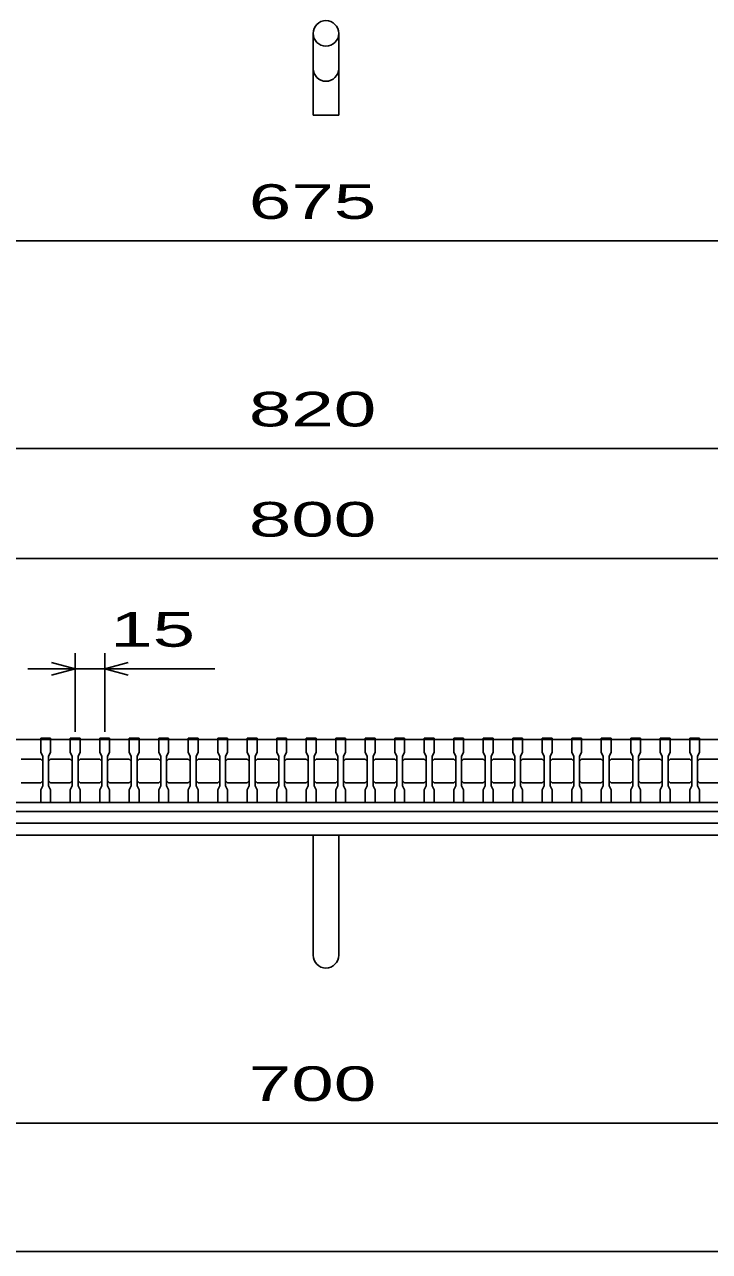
# Model space of a CAD drawing. Units: millimetres, scale not verified. Extents: x -1456 to 1385, y -1026 to 843.
# Drawn here: x -833 to -485, y -917 to -294 of the extents above; entities that cross this region are included whole.
import ezdxf
from ezdxf.enums import TextEntityAlignment as Align

# ---------------------------------------------------------------- set-up
doc = ezdxf.new("R2010")
doc.units = ezdxf.units.MM
doc.header["$LTSCALE"] = 8
for name, color, linetype, lineweight in [('0_2', 150, 'Continuous', 25), ('16', 3, 'Continuous', 25), ('19', 6, 'Continuous', 25), ('22', 4, 'Continuous', 25)]:
    doc.layers.add(name, color=color, linetype=linetype, lineweight=lineweight)
doc.styles.add('ベクトル', font='')
doc.styles.get('ベクトル').set_extended_font_data('ベクトル')

msp = doc.modelspace()

# ---------------------------------------------------------------- linework, layer by layer
at = {"layer": '0_2'}
msp.add_line((1384.8, -917.2), (-1383.2, -917.2), dxfattribs=at)
at = {"layer": '16'}
for p, q in [((-1080, -657), (-280, -657)), ((-825, -657), (-825, -656.3)), ((-825, -656.3), (-820, -656.3)), ((-825, -657), (-825, -663.5)), ((-820, -657), (-825, -657)), ((-820, -656.3), (-820, -657)), ((-820, -663.5), (-820, -657)), ((-810, -657), (-810, -656.3)), ((-810, -656.3), (-805, -656.3)), ((-810, -657), (-810, -663.5)), ((-805, -657), (-810, -657)), ((-805, -656.3), (-805, -657)), ((-805, -663.5), (-805, -657)), ((-795, -657), (-795, -656.3)), ((-795, -656.3), (-790, -656.3)), ((-795, -657), (-795, -663.5)), ((-790, -657), (-795, -657)), ((-790, -656.3), (-790, -657)), ((-790, -663.5), (-790, -657)), ((-780, -657), (-780, -656.3)), ((-780, -656.3), (-775, -656.3)), ((-780, -657), (-780, -663.5)), ((-775, -657), (-780, -657)), ((-775, -656.3), (-775, -657)), ((-775, -663.5), (-775, -657)), ((-765, -657), (-765, -656.3)), ((-765, -656.3), (-760, -656.3)), ((-765, -657), (-765, -663.5)), ((-760, -657), (-765, -657)), ((-760, -656.3), (-760, -657)), ((-760, -663.5), (-760, -657)), ((-750, -657), (-750, -656.3)), ((-750, -656.3), (-745, -656.3)), ((-750, -657), (-750, -663.5)), ((-745, -657), (-750, -657)), ((-745, -656.3), (-745, -657)), ((-745, -663.5), (-745, -657)), ((-735, -657), (-735, -656.3)), ((-735, -656.3), (-730, -656.3)), ((-735, -657), (-735, -663.5)), ((-730, -657), (-735, -657)), ((-730, -656.3), (-730, -657)), ((-730, -663.5), (-730, -657)), ((-720, -657), (-720, -656.3)), ((-720, -656.3), (-715, -656.3)), ((-720, -657), (-720, -663.5)), ((-715, -657), (-720, -657)), ((-715, -656.3), (-715, -657)), ((-715, -663.5), (-715, -657)), ((-705, -657), (-705, -656.3)), ((-705, -656.3), (-700, -656.3)), ((-705, -657), (-705, -663.5)), ((-700, -657), (-705, -657)), ((-700, -656.3), (-700, -657)), ((-700, -663.5), (-700, -657)), ((-690, -657), (-690, -656.3)), ((-690, -656.3), (-685, -656.3)), ((-690, -657), (-690, -663.5)), ((-685, -657), (-690, -657)), ((-685, -656.3), (-685, -657)), ((-685, -663.5), (-685, -657)), ((-675, -657), (-675, -656.3)), ((-675, -656.3), (-670, -656.3)), ((-675, -657), (-675, -663.5)), ((-670, -657), (-675, -657)), ((-670, -656.3), (-670, -657)), ((-670, -663.5), (-670, -657)), ((-660, -657), (-660, -656.3)), ((-660, -656.3), (-655, -656.3)), ((-660, -657), (-660, -663.5)), ((-655, -657), (-660, -657)), ((-655, -656.3), (-655, -657)), ((-655, -663.5), (-655, -657)), ((-645, -657), (-645, -656.3)), ((-645, -656.3), (-640, -656.3)), ((-645, -657), (-645, -663.5)), ((-640, -657), (-645, -657)), ((-640, -656.3), (-640, -657)), ((-640, -663.5), (-640, -657)), ((-630, -657), (-630, -656.3)), ((-630, -656.3), (-625, -656.3)), ((-630, -657), (-630, -663.5)), ((-625, -657), (-630, -657)), ((-625, -656.3), (-625, -657)), ((-625, -663.5), (-625, -657)), ((-615, -657), (-615, -656.3)), ((-615, -656.3), (-610, -656.3)), ((-615, -657), (-615, -663.5)), ((-610, -657), (-615, -657)), ((-610, -656.3), (-610, -657)), ((-610, -663.5), (-610, -657)), ((-600, -657), (-600, -656.3)), ((-600, -656.3), (-595, -656.3)), ((-600, -657), (-600, -663.5)), ((-595, -657), (-600, -657)), ((-595, -656.3), (-595, -657)), ((-595, -663.5), (-595, -657)), ((-585, -657), (-585, -656.3)), ((-585, -656.3), (-580, -656.3)), ((-585, -657), (-585, -663.5)), ((-580, -657), (-585, -657)), ((-580, -656.3), (-580, -657)), ((-580, -663.5), (-580, -657)), ((-570, -657), (-570, -656.3)), ((-570, -656.3), (-565, -656.3)), ((-570, -657), (-570, -663.5)), ((-565, -657), (-570, -657)), ((-565, -656.3), (-565, -657)), ((-565, -663.5), (-565, -657)), ((-555, -657), (-555, -656.3)), ((-555, -656.3), (-550, -656.3)), ((-555, -657), (-555, -663.5)), ((-550, -657), (-555, -657)), ((-550, -656.3), (-550, -657)), ((-550, -663.5), (-550, -657)), ((-540, -657), (-540, -656.3)), ((-540, -656.3), (-535, -656.3)), ((-540, -657), (-540, -663.5)), ((-535, -657), (-540, -657)), ((-535, -656.3), (-535, -657)), ((-535, -663.5), (-535, -657)), ((-525, -657), (-525, -656.3)), ((-525, -656.3), (-520, -656.3)), ((-525, -657), (-525, -663.5)), ((-520, -657), (-525, -657)), ((-520, -656.3), (-520, -657)), ((-520, -663.5), (-520, -657)), ((-510, -657), (-510, -656.3)), ((-510, -656.3), (-505, -656.3)), ((-510, -657), (-510, -663.5)), ((-505, -657), (-510, -657)), ((-505, -656.3), (-505, -657)), ((-505, -663.5), (-505, -657)), ((-495, -657), (-495, -656.3)), ((-495, -656.3), (-490, -656.3)), ((-495, -657), (-495, -663.5)), ((-490, -657), (-495, -657)), ((-490, -656.3), (-490, -657)), ((-490, -663.5), (-490, -657)), ((-835, -667), (-825, -667)), ((-825, -663.5), (-824, -665.5)), ((-825, -667), (-824, -668)), ((-824, -665.5), (-824, -680.5)), ((-821, -665.5), (-820, -663.5)), ((-821, -680.5), (-821, -665.5)), ((-821, -668), (-820, -667)), ((-820, -667), (-810, -667)), ((-810, -663.5), (-809, -665.5)), ((-810, -667), (-809, -668)), ((-809, -665.5), (-809, -680.5)), ((-806, -665.5), (-805, -663.5)), ((-806, -680.5), (-806, -665.5)), ((-806, -668), (-805, -667)), ((-805, -667), (-795, -667)), ((-795, -663.5), (-794, -665.5)), ((-795, -667), (-794, -668)), ((-794, -665.5), (-794, -680.5)), ((-791, -665.5), (-790, -663.5)), ((-791, -680.5), (-791, -665.5)), ((-791, -668), (-790, -667)), ((-790, -667), (-780, -667)), ((-780, -663.5), (-779, -665.5)), ((-780, -667), (-779, -668)), ((-779, -665.5), (-779, -680.5)), ((-776, -665.5), (-775, -663.5)), ((-776, -680.5), (-776, -665.5)), ((-776, -668), (-775, -667)), ((-775, -667), (-765, -667)), ((-765, -663.5), (-764, -665.5)), ((-765, -667), (-764, -668)), ((-764, -665.5), (-764, -680.5)), ((-761, -665.5), (-760, -663.5)), ((-761, -680.5), (-761, -665.5)), ((-761, -668), (-760, -667)), ((-760, -667), (-750, -667)), ((-750, -663.5), (-749, -665.5)), ((-750, -667), (-749, -668)), ((-749, -665.5), (-749, -680.5)), ((-746, -665.5), (-745, -663.5)), ((-746, -680.5), (-746, -665.5)), ((-746, -668), (-745, -667)), ((-745, -667), (-735, -667)), ((-735, -663.5), (-734, -665.5)), ((-735, -667), (-734, -668)), ((-734, -665.5), (-734, -680.5)), ((-731, -665.5), (-730, -663.5)), ((-731, -680.5), (-731, -665.5)), ((-731, -668), (-730, -667)), ((-730, -667), (-720, -667)), ((-720, -663.5), (-719, -665.5)), ((-720, -667), (-719, -668)), ((-719, -665.5), (-719, -680.5)), ((-716, -665.5), (-715, -663.5)), ((-716, -680.5), (-716, -665.5)), ((-716, -668), (-715, -667)), ((-715, -667), (-705, -667)), ((-705, -663.5), (-704, -665.5)), ((-705, -667), (-704, -668)), ((-704, -665.5), (-704, -680.5)), ((-701, -665.5), (-700, -663.5)), ((-701, -680.5), (-701, -665.5)), ((-701, -668), (-700, -667)), ((-700, -667), (-690, -667)), ((-690, -663.5), (-689, -665.5)), ((-690, -667), (-689, -668)), ((-689, -665.5), (-689, -680.5)), ((-686, -665.5), (-685, -663.5)), ((-686, -680.5), (-686, -665.5)), ((-686, -668), (-685, -667)), ((-685, -667), (-675, -667)), ((-675, -663.5), (-674, -665.5)), ((-675, -667), (-674, -668)), ((-674, -665.5), (-674, -680.5)), ((-671, -665.5), (-670, -663.5)), ((-671, -680.5), (-671, -665.5)), ((-671, -668), (-670, -667)), ((-670, -667), (-660, -667)), ((-660, -663.5), (-659, -665.5)), ((-660, -667), (-659, -668)), ((-659, -665.5), (-659, -680.5)), ((-656, -665.5), (-655, -663.5)), ((-656, -680.5), (-656, -665.5)), ((-656, -668), (-655, -667)), ((-655, -667), (-645, -667)), ((-645, -663.5), (-644, -665.5)), ((-645, -667), (-644, -668)), ((-644, -665.5), (-644, -680.5)), ((-641, -665.5), (-640, -663.5)), ((-641, -680.5), (-641, -665.5)), ((-641, -668), (-640, -667)), ((-640, -667), (-630, -667)), ((-630, -663.5), (-629, -665.5)), ((-630, -667), (-629, -668)), ((-629, -665.5), (-629, -680.5)), ((-626, -665.5), (-625, -663.5)), ((-626, -680.5), (-626, -665.5)), ((-626, -668), (-625, -667)), ((-625, -667), (-615, -667)), ((-615, -663.5), (-614, -665.5)), ((-615, -667), (-614, -668)), ((-614, -665.5), (-614, -680.5)), ((-611, -665.5), (-610, -663.5)), ((-611, -680.5), (-611, -665.5)), ((-611, -668), (-610, -667)), ((-610, -667), (-600, -667)), ((-600, -663.5), (-599, -665.5)), ((-600, -667), (-599, -668)), ((-599, -665.5), (-599, -680.5)), ((-596, -665.5), (-595, -663.5)), ((-596, -680.5), (-596, -665.5)), ((-596, -668), (-595, -667)), ((-595, -667), (-585, -667)), ((-585, -663.5), (-584, -665.5)), ((-585, -667), (-584, -668)), ((-584, -665.5), (-584, -680.5)), ((-581, -665.5), (-580, -663.5)), ((-581, -680.5), (-581, -665.5)), ((-581, -668), (-580, -667)), ((-580, -667), (-570, -667)), ((-570, -663.5), (-569, -665.5)), ((-570, -667), (-569, -668)), ((-569, -665.5), (-569, -680.5)), ((-566, -665.5), (-565, -663.5)), ((-566, -680.5), (-566, -665.5)), ((-566, -668), (-565, -667)), ((-565, -667), (-555, -667)), ((-555, -663.5), (-554, -665.5)), ((-555, -667), (-554, -668)), ((-554, -665.5), (-554, -680.5)), ((-551, -665.5), (-550, -663.5)), ((-551, -680.5), (-551, -665.5)), ((-551, -668), (-550, -667)), ((-550, -667), (-540, -667)), ((-540, -663.5), (-539, -665.5)), ((-540, -667), (-539, -668)), ((-539, -665.5), (-539, -680.5)), ((-536, -665.5), (-535, -663.5)), ((-536, -680.5), (-536, -665.5)), ((-536, -668), (-535, -667)), ((-535, -667), (-525, -667)), ((-525, -663.5), (-524, -665.5)), ((-525, -667), (-524, -668)), ((-524, -665.5), (-524, -680.5)), ((-521, -665.5), (-520, -663.5)), ((-521, -680.5), (-521, -665.5)), ((-521, -668), (-520, -667)), ((-520, -667), (-510, -667)), ((-510, -663.5), (-509, -665.5)), ((-510, -667), (-509, -668)), ((-509, -665.5), (-509, -680.5)), ((-506, -665.5), (-505, -663.5)), ((-506, -680.5), (-506, -665.5)), ((-506, -668), (-505, -667)), ((-505, -667), (-495, -667)), ((-495, -663.5), (-494, -665.5)), ((-495, -667), (-494, -668)), ((-494, -665.5), (-494, -680.5)), ((-491, -665.5), (-490, -663.5)), ((-491, -680.5), (-491, -665.5)), ((-491, -668), (-490, -667)), ((-490, -667), (-480, -667)), ((-825, -679), (-835, -679)), ((-824, -678), (-825, -679)), ((-820, -679), (-821, -678)), ((-810, -679), (-820, -679)), ((-809, -678), (-810, -679)), ((-805, -679), (-806, -678)), ((-795, -679), (-805, -679)), ((-794, -678), (-795, -679)), ((-790, -679), (-791, -678)), ((-780, -679), (-790, -679)), ((-779, -678), (-780, -679)), ((-775, -679), (-776, -678)), ((-765, -679), (-775, -679)), ((-764, -678), (-765, -679)), ((-760, -679), (-761, -678)), ((-750, -679), (-760, -679)), ((-749, -678), (-750, -679)), ((-745, -679), (-746, -678)), ((-735, -679), (-745, -679)), ((-734, -678), (-735, -679)), ((-730, -679), (-731, -678)), ((-720, -679), (-730, -679)), ((-719, -678), (-720, -679)), ((-715, -679), (-716, -678)), ((-705, -679), (-715, -679)), ((-704, -678), (-705, -679)), ((-700, -679), (-701, -678)), ((-690, -679), (-700, -679)), ((-689, -678), (-690, -679)), ((-685, -679), (-686, -678)), ((-675, -679), (-685, -679)), ((-674, -678), (-675, -679)), ((-670, -679), (-671, -678)), ((-660, -679), (-670, -679)), ((-659, -678), (-660, -679)), ((-655, -679), (-656, -678)), ((-645, -679), (-655, -679)), ((-644, -678), (-645, -679)), ((-640, -679), (-641, -678)), ((-630, -679), (-640, -679)), ((-629, -678), (-630, -679)), ((-625, -679), (-626, -678)), ((-615, -679), (-625, -679)), ((-614, -678), (-615, -679)), ((-610, -679), (-611, -678)), ((-600, -679), (-610, -679)), ((-599, -678), (-600, -679)), ((-595, -679), (-596, -678)), ((-585, -679), (-595, -679)), ((-584, -678), (-585, -679)), ((-580, -679), (-581, -678)), ((-570, -679), (-580, -679)), ((-569, -678), (-570, -679)), ((-565, -679), (-566, -678)), ((-555, -679), (-565, -679)), ((-554, -678), (-555, -679)), ((-550, -679), (-551, -678)), ((-540, -679), (-550, -679)), ((-539, -678), (-540, -679)), ((-535, -679), (-536, -678)), ((-525, -679), (-535, -679)), ((-524, -678), (-525, -679)), ((-520, -679), (-521, -678)), ((-510, -679), (-520, -679)), ((-509, -678), (-510, -679)), ((-505, -679), (-506, -678)), ((-495, -679), (-505, -679)), ((-494, -678), (-495, -679)), ((-490, -679), (-491, -678)), ((-480, -679), (-490, -679)), ((-824, -680.5), (-825, -682.5)), ((-825, -682.5), (-825, -689)), ((-820, -682.5), (-821, -680.5)), ((-820, -689), (-820, -682.5)), ((-809, -680.5), (-810, -682.5)), ((-810, -682.5), (-810, -689)), ((-805, -682.5), (-806, -680.5)), ((-805, -689), (-805, -682.5)), ((-794, -680.5), (-795, -682.5)), ((-795, -682.5), (-795, -689)), ((-790, -682.5), (-791, -680.5)), ((-790, -689), (-790, -682.5)), ((-779, -680.5), (-780, -682.5)), ((-780, -682.5), (-780, -689)), ((-775, -682.5), (-776, -680.5)), ((-775, -689), (-775, -682.5)), ((-764, -680.5), (-765, -682.5)), ((-765, -682.5), (-765, -689)), ((-760, -682.5), (-761, -680.5)), ((-760, -689), (-760, -682.5)), ((-749, -680.5), (-750, -682.5)), ((-750, -682.5), (-750, -689)), ((-745, -682.5), (-746, -680.5)), ((-745, -689), (-745, -682.5)), ((-734, -680.5), (-735, -682.5)), ((-735, -682.5), (-735, -689)), ((-730, -682.5), (-731, -680.5)), ((-730, -689), (-730, -682.5)), ((-719, -680.5), (-720, -682.5)), ((-720, -682.5), (-720, -689)), ((-715, -682.5), (-716, -680.5)), ((-715, -689), (-715, -682.5)), ((-704, -680.5), (-705, -682.5)), ((-705, -682.5), (-705, -689)), ((-700, -682.5), (-701, -680.5)), ((-700, -689), (-700, -682.5)), ((-689, -680.5), (-690, -682.5)), ((-690, -682.5), (-690, -689)), ((-685, -682.5), (-686, -680.5)), ((-685, -689), (-685, -682.5)), ((-674, -680.5), (-675, -682.5)), ((-675, -682.5), (-675, -689)), ((-670, -682.5), (-671, -680.5)), ((-670, -689), (-670, -682.5)), ((-659, -680.5), (-660, -682.5)), ((-660, -682.5), (-660, -689)), ((-655, -682.5), (-656, -680.5)), ((-655, -689), (-655, -682.5)), ((-644, -680.5), (-645, -682.5)), ((-645, -682.5), (-645, -689)), ((-640, -682.5), (-641, -680.5)), ((-640, -689), (-640, -682.5)), ((-629, -680.5), (-630, -682.5)), ((-630, -682.5), (-630, -689)), ((-625, -682.5), (-626, -680.5)), ((-625, -689), (-625, -682.5)), ((-614, -680.5), (-615, -682.5)), ((-615, -682.5), (-615, -689)), ((-610, -682.5), (-611, -680.5)), ((-610, -689), (-610, -682.5)), ((-599, -680.5), (-600, -682.5)), ((-600, -682.5), (-600, -689)), ((-595, -682.5), (-596, -680.5)), ((-595, -689), (-595, -682.5)), ((-584, -680.5), (-585, -682.5)), ((-585, -682.5), (-585, -689)), ((-580, -682.5), (-581, -680.5)), ((-580, -689), (-580, -682.5)), ((-569, -680.5), (-570, -682.5)), ((-570, -682.5), (-570, -689)), ((-565, -682.5), (-566, -680.5)), ((-565, -689), (-565, -682.5)), ((-554, -680.5), (-555, -682.5)), ((-555, -682.5), (-555, -689)), ((-550, -682.5), (-551, -680.5)), ((-550, -689), (-550, -682.5)), ((-539, -680.5), (-540, -682.5)), ((-540, -682.5), (-540, -689)), ((-535, -682.5), (-536, -680.5)), ((-535, -689), (-535, -682.5)), ((-524, -680.5), (-525, -682.5)), ((-525, -682.5), (-525, -689)), ((-520, -682.5), (-521, -680.5)), ((-520, -689), (-520, -682.5)), ((-509, -680.5), (-510, -682.5)), ((-510, -682.5), (-510, -689)), ((-505, -682.5), (-506, -680.5)), ((-505, -689), (-505, -682.5)), ((-494, -680.5), (-495, -682.5)), ((-495, -682.5), (-495, -689)), ((-490, -682.5), (-491, -680.5)), ((-490, -689), (-490, -682.5)), ((-1080, -689), (-280, -689)), ((-1080, -689), (-280, -689)), ((-825, -689), (-820, -689)), ((-810, -689), (-805, -689)), ((-795, -689), (-790, -689)), ((-780, -689), (-775, -689)), ((-765, -689), (-760, -689)), ((-750, -689), (-745, -689)), ((-735, -689), (-730, -689)), ((-720, -689), (-715, -689)), ((-705, -689), (-700, -689)), ((-690, -689), (-685, -689)), ((-675, -689), (-670, -689)), ((-660, -689), (-655, -689)), ((-645, -689), (-640, -689)), ((-630, -689), (-625, -689)), ((-615, -689), (-610, -689)), ((-600, -689), (-595, -689)), ((-585, -689), (-580, -689)), ((-570, -689), (-565, -689)), ((-555, -689), (-550, -689)), ((-540, -689), (-535, -689)), ((-525, -689), (-520, -689)), ((-510, -689), (-505, -689)), ((-495, -689), (-490, -689)), ((-280, -693.5), (-1080, -693.5)), ((-1080, -699.5), (-280, -699.5))]:
    msp.add_line(p, q, dxfattribs=at)
at = {"layer": '19'}
for p, q in [((-686.5, -298), (-686.5, -339.62)), ((-673.5, -339.62), (-673.5, -298)), ((-686.5, -339.62), (-673.5, -339.62)), ((-276, -699.5), (-1084, -699.5)), ((-1090, -705.5), (-270, -705.5)), ((-686.5, -766.61), (-686.5, -705.5)), ((-673.5, -766.61), (-673.5, -705.5))]:
    msp.add_line(p, q, dxfattribs=at)
msp.add_circle((-680, -298), 6.5, dxfattribs=at)
for centre in [(-680, -315.84), (-680, -766.61)]:
    msp.add_arc(centre, 6.5, 180, 0, dxfattribs=at)
at = {"layer": '22'}
for p, q in [((-1017.5, -403.5), (-342.5, -403.5)), ((-1090, -509), (-270, -509)), ((-1080, -565), (-280, -565)), ((-807.5, -653), (-807.5, -613)), ((-792.5, -613), (-792.5, -653)), ((-807.5, -621), (-831.5, -621)), ((-807.5, -621), (-819.5, -617.8)), ((-819.5, -624.2), (-807.5, -621)), ((-807.5, -621), (-792.5, -621)), ((-792.5, -621), (-780.5, -617.8)), ((-780.5, -624.2), (-792.5, -621)), ((-792.5, -621), (-736.5, -621)), ((-1030, -851.9), (-330, -851.9))]:
    msp.add_line(p, q, dxfattribs=at)

# ---------------------------------------------------------------- texts
at = {"layer": '22', "color": 2, "style": 'ベクトル', "width": 1.65}
for s, p in [(' 675 ', (-730, -383.5)), (' 820 ', (-730, -489)), (' 800 ', (-730, -545)), (' 15 ', (-800.5, -601)), (' 700 ', (-730, -831.9))]:
    msp.add_text(s, height=17.6, dxfattribs=at).set_placement(p, align=Align.MIDDLE_LEFT)

doc.saveas('drawing.dxf')
